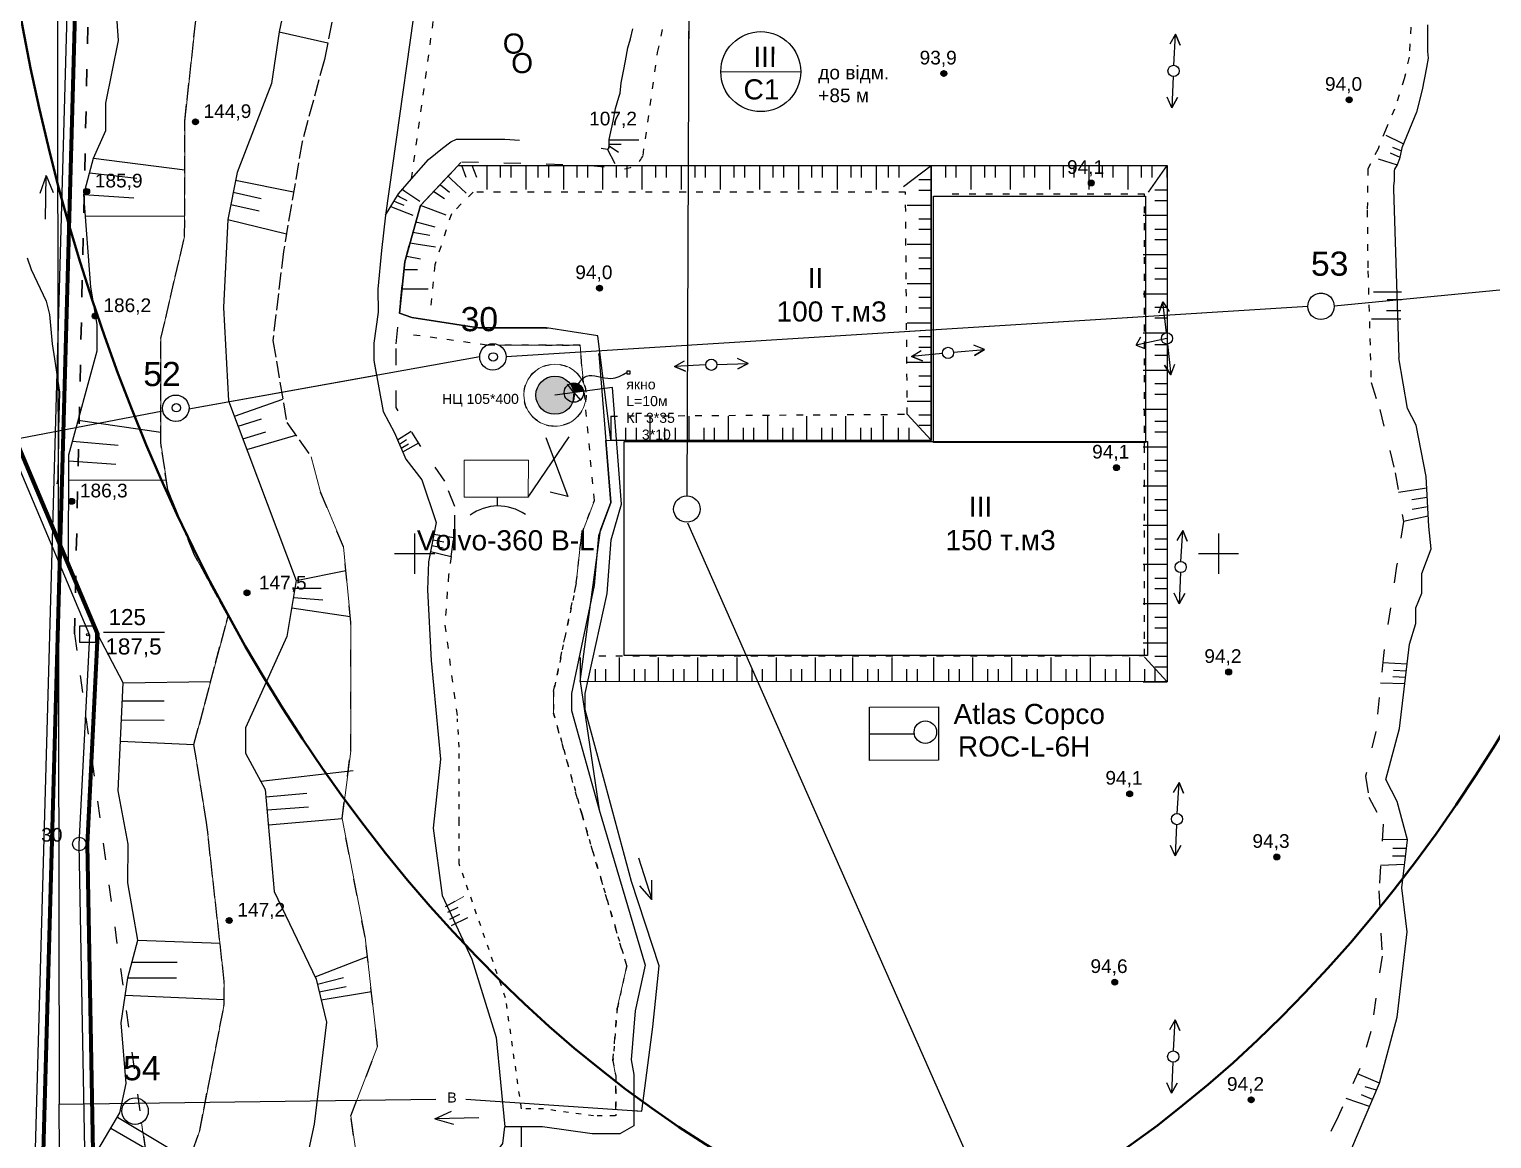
# Model space of a CAD drawing. Header units: millimetres. Extents: x 6127 to 9314, y 4730 to 7085.
# Drawn here: x 6904.1 to 7268, y 5654.5 to 5930.4 of the extents above; entities that cross this region are included whole.
import ezdxf

# ---------------------------------------------------------------- set-up
doc = ezdxf.new("R2010")
doc.units = ezdxf.units.MM
doc.header["$LTSCALE"] = 0.7
doc.linetypes.add('ACAD_ISO02W100', pattern=[15, 12, -3])
doc.linetypes.add('ACAD_ISO03W100', pattern=[30, 12, -18])
for name, color, linetype in [('відм', 14, 'Continuous'), ('горизонталі', 22, 'Continuous'), ('горный отвод', 7, 'Continuous'), ('Пикет', 7, 'Continuous'), ('свердловини', 7, 'Continuous'), ('чорн', 255, 'Continuous')]:
    doc.layers.add(name, color=color, linetype=linetype)
doc.layers.add('ИзосеймРадиус', color=90, linetype='Continuous', lineweight=30)
doc.styles.get("Standard").update_dxf_attribs({"font": 'arial.ttf'})

# ---------------------------------------------------------------- blocks, each defined once
blk = doc.blocks.new('2')
at = {"layer": 'чорн', "color": 7, "ltscale": 0.2, "transparency": 33554687}
for points in [[(5384.23, 2474.06), (5382.07, 2477.27), (5383.33, 2476.55), (5382.07, 2477.27), (5382.25, 2475.85)], [(5385.02, 2472.91), (5387.23, 2469.73), (5387.02, 2471.17), (5387.23, 2469.73), (5385.97, 2470.41)]]:
    blk.add_lwpolyline(points, dxfattribs=at)
blk.add_circle((5384.63, 2473.49), 0.697, dxfattribs=at)

msp = doc.modelspace()

# ---------------------------------------------------------------- hatches: boundary and pattern name
at = {"ltscale": 0.2, "true_color": 0x000000}
h = msp.add_hatch(color=18, dxfattribs=at)
h.dxf.hatch_style = 1
h.paths.add_polyline_path([(7038.7, 5842.24, 0.06527), (7038.16, 5841.93), (7039.62, 5840.02, 0.128712)])
h.paths.add_polyline_path([(7039.66, 5839.38, 0.033608), (7039.62, 5840.02), (7039.33, 5837.63, 0.094694)])
at = {"layer": 'відм', "ltscale": 0.2, "true_color": 0x000000}
h = msp.add_hatch(color=18, dxfattribs=at)
h.dxf.hatch_style = 1
h.paths.add_polyline_path([(6946.18, 5907.33, 1), (6944.71, 5907.33, 1)])
h = msp.add_hatch(color=18, dxfattribs=at)
h.dxf.hatch_style = 1
h.paths.add_polyline_path([(6919.12, 5890.05, 1), (6917.66, 5890.05, 1)])
h = msp.add_hatch(color=18, dxfattribs=at)
h.dxf.hatch_style = 1
h.paths.add_polyline_path([(6921.25, 5859.06, 1), (6919.78, 5859.06, 1)])
h = msp.add_hatch(color=18, dxfattribs=at)
h.dxf.hatch_style = 1
h.paths.add_polyline_path([(6915.41, 5812.99, 1), (6913.94, 5812.99, 1)])
h = msp.add_hatch(color=18, dxfattribs=at)
h.dxf.hatch_style = 1
h.paths.add_polyline_path([(6959.02, 5790.22, 1), (6957.55, 5790.23, 1)])
h = msp.add_hatch(color=18, dxfattribs=at)
h.dxf.hatch_style = 1
h.paths.add_polyline_path([(6954.59, 5708.76, 1), (6953.13, 5708.76, 1)])
at = {"layer": 'чорн', "ltscale": 0.2, "true_color": 0x000000}
h = msp.add_hatch(color=18, dxfattribs=at)
h.dxf.hatch_style = 1
h.paths.add_polyline_path([(7132.4, 5919.35, 1), (7130.93, 5919.36, 1)])
h = msp.add_hatch(color=18, dxfattribs=at)
h.dxf.hatch_style = 1
h.paths.add_polyline_path([(7233.25, 5912.81, 1), (7231.78, 5912.81, 1)])
h = msp.add_hatch(color=18, dxfattribs=at)
h.dxf.hatch_style = 1
h.paths.add_polyline_path([(7169.07, 5892.14, 1), (7167.6, 5892.15, 1)])
h = msp.add_hatch(color=18, dxfattribs=at)
h.dxf.hatch_style = 1
h.paths.add_polyline_path([(7046.74, 5865.98, 1), (7045.27, 5865.98, 1)])
h = msp.add_hatch(color=18, dxfattribs=at)
h.dxf.hatch_style = 1
h.paths.add_polyline_path([(7030.15, 5839.38, 1), (7039.66, 5839.38, 1)])
h = msp.add_hatch(dxfattribs=at)
h.set_pattern_fill('ANGLE', color=18)
h.set_pattern_definition([(0, (0, 0), (0, 6.985), [5.08, -1.905]), (90, (0, 0), (-6.985, 4e-16), [5.08, -1.905])])
h.paths.add_polyline_path([(7040.72, 5842.17, 0.21866), (7038.71, 5842.25, -0.128712), (7039.62, 5840.03)])
h.paths.add_polyline_path([(7038.71, 5842.25, 0.06527), (7038.17, 5841.94), (7039.62, 5840.03, 0.128712)])
h.paths.add_polyline_path([(7039.62, 5840.03, -0.033608), (7039.67, 5839.39, -0.094694), (7039.33, 5837.64, 0.212662), (7041.21, 5838.21)])
h.paths.add_polyline_path([(7039.67, 5839.39, 0.033608), (7039.62, 5840.03), (7039.33, 5837.64, 0.094694)])
at = {"layer": 'чорн', "linetype": 'ACAD_ISO03W100', "ltscale": 0.2, "true_color": 0x000000}
h = msp.add_hatch(color=18, dxfattribs=at)
h.dxf.hatch_style = 1
h.paths.add_polyline_path([(7038.7, 5842.24, -0.128712), (7039.62, 5840.02), (7042, 5840.34, 0.491349)])
at = {"layer": 'чорн', "ltscale": 0.2, "true_color": 0x000000}
h = msp.add_hatch(color=18, dxfattribs=at)
h.dxf.hatch_style = 1
h.paths.add_polyline_path([(7175.33, 5821.36, 1), (7173.87, 5821.36, 1)])
h = msp.add_hatch(color=18, dxfattribs=at)
h.dxf.hatch_style = 1
h.paths.add_polyline_path([(7203.24, 5770.54, 1), (7201.77, 5770.54, 1)])
h = msp.add_hatch(color=18, dxfattribs=at)
h.dxf.hatch_style = 1
h.paths.add_polyline_path([(7178.63, 5740.27, 1), (7177.17, 5740.27, 1)])
h = msp.add_hatch(color=18, dxfattribs=at)
h.dxf.hatch_style = 1
h.paths.add_polyline_path([(7215.21, 5724.56, 1), (7213.75, 5724.56, 1)])
h = msp.add_hatch(color=18, dxfattribs=at)
h.dxf.hatch_style = 1
h.paths.add_polyline_path([(7174.91, 5693.44, 1), (7173.44, 5693.44, 1)])
h = msp.add_hatch(color=18, dxfattribs=at)
h.dxf.hatch_style = 1
h.paths.add_polyline_path([(7208.86, 5664.15, 1), (7207.39, 5664.15, 1)])

# ---------------------------------------------------------------- linework, layer by layer
at = {"color": 18, "ltscale": 0.2, "true_color": 0x000000}
for points in [[(7179.51, 5851.83), (7180.63, 5853.9)], [(7187.16, 5853.5), (7179.51, 5851.83)], [(7179.51, 5851.83), (7181.67, 5850.96)]]:
    msp.add_lwpolyline(points, dxfattribs=at)
msp.add_lwpolyline([(7052.8, 5844.67), (7053.66, 5844.67), (7053.66, 5845.38), (7052.8, 5845.38)], close=True, dxfattribs=at)
at = {"color": 1, "ltscale": 0.2}
for centre, radius in [((7031.15, 6019.46), 550), ((7118.46, 5800.5), 553)]:
    msp.add_circle(centre, radius, dxfattribs=at)
at = {"color": 18, "ltscale": 0.2, "true_color": 0x000000}
msp.add_spline([(7039.62, 5840.02), (7042.74, 5844.13), (7048.83, 5843.55), (7052.8, 5845.04)], degree=3, dxfattribs=at)
at = {"layer": 'відм', "color": 18, "ltscale": 0.2, "true_color": 0x000000}
for centre in [(6945.45, 5907.33), (6918.39, 5890.05), (6920.52, 5859.06), (6914.67, 5812.99), (6958.29, 5790.22), (6953.86, 5708.76)]:
    msp.add_circle(centre, 0.733, dxfattribs=at)
at = {"layer": 'горизонталі', "color": 18, "true_color": 0x000000}
msp.add_lwpolyline([(6903.59, 5873.54), (6904.63, 5870.64), (6908.35, 5862.75), (6909.18, 5859.43), (6909.79, 5852.16), (6910.41, 5848.43), (6911.65, 5840.13), (6911.43, 5831), (6911.42, 5827.89), (6911.21, 5820.21), (6911.21, 5818.55), (6911, 5817.3)], dxfattribs=at)
at = {"layer": 'горный отвод', "color": 18, "ltscale": 0.2, "true_color": 0x000000}
for points in [[(6920.99, 5597.24), (6918.57, 5727.75), (6921.2, 5779.95), (6861.62, 5921.06), (6818.67, 5957.18), (6574.79, 6074.63), (6708.61, 6295.21), (6826.26, 6401.67), (6833.8, 6396.61), (7051.54, 6540.28), (7160.22, 6601.81), (7192.29, 6603.48), (7213.58, 6592.73), (7445.46, 6392.76), (7810.88, 6317.34), (7811.33, 6268.71), (8210.3, 6210.63), (8208.53, 6196.59), (8208.57, 6196.32)], [(6920.99, 5597.24), (6918.58, 5727.75), (6921.21, 5779.95), (6861.62, 5921.06), (6818.67, 5957.19), (6574.8, 6074.63), (6708.61, 6295.21), (6826.26, 6401.67), (6833.8, 6396.61), (7051.54, 6540.27), (7160.22, 6601.81), (7192.29, 6603.48), (7213.58, 6592.73), (7445.46, 6392.75), (7810.88, 6317.34), (7811.33, 6268.7), (8210.3, 6210.62), (8208.53, 6196.59), (8208.57, 6196.32)], [(6920.99, 5597.24), (6918.58, 5727.75), (6921.21, 5779.95), (6861.62, 5921.06), (6818.67, 5957.19), (6574.8, 6074.63), (6708.61, 6295.21), (6826.26, 6401.67), (6833.8, 6396.61), (7051.54, 6540.27), (7160.22, 6601.81), (7192.29, 6603.48), (7213.58, 6592.73), (7445.46, 6392.75), (7810.88, 6317.34), (7811.33, 6268.7), (8210.3, 6210.62), (8208.53, 6196.59), (8208.57, 6196.32)], [(6920.99, 5597.24), (6918.58, 5727.75), (6921.21, 5779.95), (6861.62, 5921.06), (6818.67, 5957.19), (6574.8, 6074.63), (6708.62, 6295.21), (6826.26, 6401.67), (6833.8, 6396.61), (7051.54, 6540.27), (7160.22, 6601.81), (7192.29, 6603.48), (7213.58, 6592.73), (7445.46, 6392.75), (7810.87, 6317.34), (7811.33, 6268.7), (8210.29, 6210.62), (8208.53, 6196.59), (8208.57, 6196.32)], [(7101.75, 5118.13), (6763.7, 5216.95), (6669.54, 5363.81), (6703.57, 5437.88), (6904.12, 5595.57), (6921.23, 6210.33), (7090.25, 6238.81), (7199.86, 6190.22), (7293.11, 6086.23), (7361.1, 6123.46), (7378.12, 6087.96), (7340.09, 6060.82), (7338.46, 5566.72), (7475, 5378.32), (7101.75, 5118.13)], [(6918.96, 5598.23), (6916.57, 5727.78), (6919.17, 5779.59), (6859.96, 5919.83)]]:
    msp.add_lwpolyline(points, dxfattribs=at)
at = {"layer": 'горный отвод', "color": 18, "lineweight": 200, "ltscale": 0.2, "true_color": 0x000000}
msp.add_lwpolyline([(6920.99, 5597.24), (6918.57, 5727.75), (6921.2, 5779.95), (6861.62, 5921.06), (6818.67, 5957.18), (6574.79, 6074.63), (6708.61, 6295.21), (6826.26, 6401.68), (6833.8, 6396.61), (7051.54, 6540.28), (7160.22, 6601.81), (7192.29, 6603.48), (7213.58, 6592.73), (7445.46, 6392.76), (7810.88, 6317.34), (7811.34, 6268.71), (8210.3, 6210.63), (8208.53, 6196.59), (8208.57, 6196.32)], dxfattribs=at)
msp.add_lwpolyline([(7101.39, 5120.34), (6764.99, 5218.68), (6671.84, 5363.97), (6705.21, 5436.59), (6906.11, 5594.56), (6923.21, 6208.61), (7089.99, 6236.71), (7198.64, 6188.54), (7292.67, 6083.68), (7360.2, 6120.66), (7375.56, 6088.62), (7338.07, 6061.87), (7336.43, 5566.06), (7472.15, 5378.8)], close=True, dxfattribs=at)
at = {"layer": 'горный отвод', "color": 18, "ltscale": 0.2, "true_color": 0x000000}
for centre, radius in [((7019.54, 5848.89), 1.06), ((6940.71, 5836.25), 1.02)]:
    msp.add_circle(centre, radius, dxfattribs=at)
at = {"layer": 'ИзосеймРадиус', "color": 5, "lineweight": 40, "ltscale": 0.2}
for centre in [(7199.06, 6028.97), (7033.19, 6020.11)]:
    msp.add_ellipse(centre, major_axis=(6.57, -414.64), ratio=0.737732, dxfattribs=at)
at = {"layer": 'Пикет', "color": 18, "ltscale": 0.2, "true_color": 0x000000}
for p in [(7032.85, 5856.02), (7045.83, 5849.61), (7048.78, 5812.68)]:
    msp.add_point(p, dxfattribs=at)
at = {"layer": 'свердловини', "color": 18, "linetype": 'ACAD_ISO03W100', "lineweight": 30, "ltscale": 0.5, "true_color": 0x000000}
msp.add_line((6924.75, 6203.86), (6915.37, 5780.04), dxfattribs=at)
at = {"layer": 'свердловини', "color": 18, "ltscale": 0.5, "true_color": 0x000000}
for p, q in [((7069.19, 6181.27), (7067.7, 5814.36)), ((7374.64, 5875.73), (7228.78, 5861.48)), ((7222.2, 5861.47), (7022.76, 5848.89)), ((7016.18, 5848.9), (6943.86, 5835.87)), ((6937.37, 5835.38), (6828.24, 5814.5)), ((7067.85, 5807.62), (7156.74, 5606.64))]:
    msp.add_line(p, q, dxfattribs=at)
at = {"layer": 'свердловини', "color": 18, "linetype": 'ACAD_ISO03W100', "ltscale": 0.5, "true_color": 0x000000}
msp.add_line((6915.37, 5780.04), (6941.49, 5589.87), dxfattribs=at)
at = {"layer": 'свердловини', "color": 18, "true_color": 0x000000}
for centre in [(7225.49, 5861.47), (7019.47, 5848.9), (6940.58, 5836.13), (7067.73, 5811.07), (6930.45, 5661.36)]:
    msp.add_circle(centre, 3.29, dxfattribs=at)
at = {"layer": 'чорн', "color": 18, "lineweight": 0, "ltscale": 0.2, "true_color": 0x000000}
for p, q in [((6923.21, 6208.61), (6906.11, 5594.56)), ((7069.19, 6181.27), (7068.13, 5921.73)), ((6942.81, 5907.53), (6945.92, 5935.9)), ((7096.07, 5919.82), (7076.17, 5919.9)), ((6942.78, 5878.82), (6942.81, 5907.53)), ((6936.87, 5853.5), (6942.78, 5878.82)), ((6999.26, 5858.7), (7008.66, 5857.23)), ((7117.9, 5854.89), (7222.2, 5861.47)), ((7222.2, 5861.47), (7117.9, 5854.89)), ((7008.66, 5857.23), (7015.88, 5856.09)), ((7015.88, 5856.09), (7032.82, 5856.09)), ((7187.21, 5854.89), (7187.21, 5768.12)), ((6936.84, 5827.54), (6936.87, 5853.5)), ((6989.81, 5848), (6989.82, 5852.28)), ((7032.53, 5851.84), (7020.94, 5851.84)), ((7020.94, 5851.84), (7032.53, 5851.84)), ((7041.15, 5851.84), (7032.53, 5851.84)), ((7041.54, 5847.54), (7041.15, 5851.84)), ((7041.15, 5851.84), (7041.54, 5847.54)), ((6990.5, 5844.27), (6989.81, 5848)), ((7042.01, 5842.44), (7041.54, 5847.54)), ((7041.54, 5847.54), (7042.01, 5842.44)), ((7244.85, 5848.64), (7246.98, 5836.09)), ((6943.86, 5835.87), (6990.5, 5844.27)), ((6974.29, 5841.35), (6943.86, 5835.87)), ((7042.57, 5840.42), (7049.19, 5841.31)), ((7049.19, 5841.31), (7051.47, 5812.24)), ((7246.98, 5836.09), (7249.13, 5831.96)), ((7249.13, 5831.96), (7251.63, 5819.19)), ((6938.58, 5815.85), (6936.84, 5827.54)), ((6976.47, 5815.61), (6974.27, 5824.03)), ((7012.34, 5814.04), (7012.35, 5823.19)), ((7012.35, 5823.19), (7028.29, 5823.22)), ((7028.29, 5823.22), (7028.27, 5814.02)), ((7251.63, 5819.19), (7252.32, 5806.75)), ((6945.27, 5799.62), (6938.58, 5815.85)), ((6982.27, 5801.69), (6976.47, 5815.61)), ((7028.27, 5814.02), (7012.34, 5814.04)), ((7041.54, 5804.73), (7044.71, 5813.18)), ((7051.47, 5812.24), (7048.9, 5803.45)), ((7040.22, 5792.68), (7041.54, 5804.73)), ((7252.32, 5806.75), (7252.89, 5801.2)), ((6984.12, 5782.88), (6982.27, 5801.69)), ((7048.9, 5803.45), (7047.87, 5790.09)), ((7252.89, 5801.2), (7250.58, 5795.07)), ((6953.57, 5784.44), (6945.27, 5799.62)), ((7250.58, 5795.07), (7250.57, 5790.14)), ((7047.87, 5790.09), (7042.41, 5765.19)), ((7250.57, 5790.14), (7249.06, 5786.51)), ((7249.06, 5786.51), (7249.05, 5782.6)), ((6945.1, 5752.51), (6953.57, 5784.44)), ((6984.09, 5750.9), (6984.12, 5782.88)), ((7249.05, 5782.6), (7247.55, 5777.49)), ((7247.55, 5777.49), (7245, 5756.49)), ((7034.56, 5760.34), (7034.56, 5765.67)), ((7042.41, 5765.19), (7042.41, 5761.15)), ((7042.41, 5761.15), (7046.39, 5746.47)), ((7113.16, 5761.77), (7130.37, 5761.88)), ((7130.37, 5761.88), (7130.37, 5748.63)), ((7245, 5756.49), (7241.65, 5743.79)), ((6948.25, 5733.13), (6945.1, 5752.51)), ((6981.95, 5734.12), (6984.09, 5750.9)), ((7046.39, 5746.47), (7053.98, 5718.48)), ((7130.37, 5748.63), (7113.16, 5748.51)), ((7241.65, 5743.79), (7244.41, 5738.34)), ((7244.41, 5738.34), (7247, 5728.83)), ((7099.57, 5735.91), (7156.74, 5606.64)), ((6952.65, 5693.57), (6948.25, 5733.13)), ((6987.7, 5704.58), (6981.95, 5734.12)), ((7247, 5728.83), (7245.61, 5716.84)), ((7053.98, 5718.48), (7060.87, 5697.5)), ((7245.61, 5716.84), (7246.89, 5705.95)), ((7007.92, 5712.35), (7012.26, 5714.7)), ((7246.89, 5705.95), (7244.46, 5684.71)), ((6990.79, 5677.47), (6987.7, 5704.58)), ((7050.41, 5686.97), (7052.75, 5697.5)), ((7060.87, 5697.5), (7059.29, 5682.31)), ((6952.65, 5687.87), (6952.65, 5693.57)), ((6946.52, 5656.52), (6952.65, 5687.87)), ((7244.46, 5684.71), (7240.06, 5668.33)), ((7059.29, 5682.31), (7056.54, 5661.36)), ((6984.12, 5660.19), (6990.79, 5677.47)), ((7050.04, 5670.06), (7049.34, 5673.89)), ((7240.06, 5668.33), (7233.17, 5652.15)), ((7021.99, 5663.71), (7050.03, 5661.8)), ((6938.1, 5614.55), (6932.06, 5658.5)), ((6932.06, 5658.5), (6932.4, 5656.02)), ((6987.74, 5634.54), (6984.12, 5660.19)), ((7054.5, 5661.5), (7054.49, 5657.73)), ((7056.54, 5661.36), (7054.5, 5661.5)), ((6932.4, 5656.02), (6943.91, 5649.13)), ((6943.91, 5649.13), (6946.52, 5656.52)), ((7021.98, 5653.32), (7022.4, 5657.44)), ((7031.77, 5657.43), (7026.54, 5657.43)), ((7026.54, 5657.43), (7026.54, 5652.44)), ((7044.2, 5655.72), (7031.77, 5657.43)), ((7051.04, 5655.71), (7044.2, 5655.72)), ((7054.49, 5657.73), (7051.04, 5655.71))]:
    msp.add_line(p, q, dxfattribs=at)
at = {"layer": 'чорн', "color": 18, "ltscale": 0.2, "true_color": 0x000000}
for p, q in [((7076.17, 5919.9), (7096.07, 5919.82)), ((7055.8, 5902.82), (7048.43, 5902.82)), ((7241.63, 5904.05), (7245.48, 5902.16)), ((7245.48, 5902.16), (7246.03, 5901.89)), ((7049.91, 5896.9), (7048.02, 5900.55)), ((7051.37, 5901.75), (7048.43, 5901.75)), ((7050.74, 5899.73), (7048.43, 5901.27)), ((7239.68, 5898.17), (7244.45, 5896.64)), ((7242.73, 5899.63), (7245.1, 5898.59)), ((7243.29, 5901.02), (7245.13, 5900.32)), ((7245.13, 5900.32), (7245.46, 5900.2)), ((7012.83, 5893.48), (7011.7, 5896.52)), ((7015.48, 5893.48), (7014.32, 5896.52)), ((7018.05, 5890.52), (7018.05, 5896.52)), ((7021.4, 5893.48), (7021.4, 5896.52)), ((7024.03, 5893.48), (7024.03, 5896.52)), ((7027.75, 5890.52), (7027.75, 5896.52)), ((7030.76, 5893.48), (7030.76, 5896.52)), ((7033.39, 5893.48), (7033.39, 5896.52)), ((7037.11, 5890.52), (7037.11, 5896.52)), ((7040.47, 5893.48), (7040.47, 5896.52)), ((7043.09, 5893.48), (7043.09, 5896.52)), ((7046.82, 5890.52), (7046.82, 5896.52)), ((7050.22, 5893.48), (7050.22, 5896.52)), ((7052.85, 5893.48), (7052.85, 5896.52)), ((7056.57, 5890.52), (7056.57, 5896.52)), ((7060, 5893.48), (7060, 5896.52)), ((7062.62, 5893.48), (7062.62, 5896.52)), ((7066.35, 5890.52), (7066.35, 5896.52)), ((7069.77, 5893.48), (7069.77, 5896.52)), ((7072.4, 5893.48), (7072.4, 5896.52)), ((7076.12, 5890.52), (7076.12, 5896.52)), ((7079.5, 5893.48), (7079.5, 5896.52)), ((7082.12, 5893.48), (7082.12, 5896.52)), ((7085.85, 5890.52), (7085.85, 5896.52)), ((7089.2, 5893.48), (7089.2, 5896.52)), ((7091.83, 5893.48), (7091.83, 5896.52)), ((7095.55, 5890.52), (7095.55, 5896.52)), ((7098.85, 5893.48), (7098.85, 5896.52)), ((7101.48, 5893.48), (7101.48, 5896.52)), ((7105.2, 5890.52), (7105.2, 5896.52)), ((7108.56, 5893.48), (7108.56, 5896.52)), ((7111.19, 5893.48), (7111.19, 5896.52)), ((7114.91, 5890.52), (7114.91, 5896.52)), ((7117.92, 5893.48), (7117.92, 5896.52)), ((7120.54, 5893.48), (7120.54, 5896.52)), ((7121.6, 5891.23), (7128.52, 5896.52)), ((7132.12, 5893.48), (7132.12, 5896.52)), ((7134.75, 5893.48), (7134.75, 5896.52)), ((7138.47, 5890.52), (7138.47, 5896.52)), ((7141.88, 5893.48), (7141.88, 5896.52)), ((7144.51, 5893.48), (7144.51, 5896.52)), ((7148.23, 5890.52), (7148.23, 5896.52)), ((7151.65, 5893.48), (7151.65, 5896.52)), ((7154.28, 5893.48), (7154.28, 5896.52)), ((7158, 5890.52), (7158, 5896.52)), ((7161.43, 5893.48), (7161.43, 5896.52)), ((7164.05, 5893.48), (7164.05, 5896.52)), ((7167.78, 5890.52), (7167.78, 5896.52)), ((7171.15, 5893.48), (7171.15, 5896.52)), ((7173.78, 5893.48), (7173.78, 5896.52)), ((7177.5, 5890.52), (7177.5, 5896.52)), ((7180.86, 5893.48), (7180.86, 5896.52)), ((7182.59, 5889.85), (7187.21, 5896.52)), ((7183.49, 5893.48), (7183.49, 5896.52)), ((7187.21, 5893.48), (7187.21, 5896.52)), ((7006.82, 5891.24), (7006.28, 5891.69)), ((7008.64, 5889.76), (7006.82, 5891.24)), ((7009.1, 5893.08), (7008.3, 5893.83)), ((7012.79, 5889.64), (7009.1, 5893.08)), ((7125.47, 5892.97), (7128.52, 5892.97)), ((6995.56, 5887.33), (6994.85, 5887.63)), ((6997.4, 5886.54), (6995.56, 5887.33)), ((6996.35, 5888.65), (6995.7, 5889.01)), ((6998.13, 5887.69), (6996.35, 5888.65)), ((6997.55, 5890.04), (6996.88, 5890.49)), ((7001.33, 5887.54), (6997.55, 5890.04)), ((7005.56, 5889.45), (7004.71, 5890.02)), ((7007.4, 5888.22), (7005.56, 5889.45)), ((7125.47, 5890.34), (7128.52, 5890.34)), ((7184.16, 5890.45), (7187.21, 5890.45)), ((7184.16, 5887.82), (7187.21, 5887.82)), ((6994.77, 5885.97), (6994.02, 5886.27)), ((6999.67, 5884.04), (6994.77, 5885.97)), ((7007.83, 5884.11), (7001.45, 5886.55)), ((7122.51, 5886.62), (7128.52, 5886.62)), ((7181.21, 5884.1), (7187.21, 5884.1)), ((7001.38, 5882.12), (7000.29, 5882.4)), ((7005.09, 5881.19), (7001.38, 5882.12)), ((7125.47, 5883.26), (7128.52, 5883.26)), ((7125.47, 5880.64), (7128.52, 5880.64)), ((7184.16, 5880.67), (7187.21, 5880.67)), ((6999.35, 5877.08), (6998.82, 5877.16)), ((7000.4, 5876.92), (6999.35, 5877.08)), ((7000.93, 5879.56), (6999.56, 5879.8)), ((7005.21, 5876.19), (7000.4, 5876.92)), ((7003.78, 5879.07), (7000.93, 5879.56)), ((7122.51, 5876.91), (7128.52, 5876.91)), ((7184.16, 5878.05), (7187.21, 5878.05)), ((6998.46, 5873.74), (6997.9, 5873.85)), ((7001.43, 5873.18), (6998.46, 5873.74)), ((7125.47, 5873.51), (7128.52, 5873.51)), ((7181.21, 5874.32), (7187.21, 5874.32)), ((7000.74, 5870.52), (6997.32, 5870.52)), ((7125.47, 5870.88), (7128.52, 5870.88)), ((7184.16, 5870.95), (7187.21, 5870.95)), ((7003.36, 5865.76), (6996.82, 5865.76)), ((7122.51, 5867.16), (7128.52, 5867.16)), ((7184.16, 5868.32), (7187.21, 5868.32)), ((7125.47, 5863.73), (7128.52, 5863.73)), ((7181.21, 5864.6), (7187.21, 5864.6)), ((7245.55, 5865.02), (7238.56, 5865.02)), ((7245.55, 5863.12), (7241.99, 5863.12)), ((7125.47, 5861.11), (7128.52, 5861.11)), ((7184.16, 5861.24), (7187.21, 5861.24)), ((7184.16, 5858.61), (7187.21, 5858.61)), ((7245.32, 5858.29), (7238.09, 5858.29)), ((7245.32, 5860.35), (7241.82, 5860.35)), ((7122.51, 5857.38), (7128.52, 5857.38)), ((7181.21, 5854.89), (7187.21, 5854.89)), ((7125.47, 5853.96), (7128.52, 5853.96)), ((7125.47, 5851.33), (7128.52, 5851.33)), ((7184.16, 5851.97), (7187.21, 5851.97)), ((7122.51, 5847.61), (7128.52, 5847.61)), ((7184.16, 5849.35), (7187.21, 5849.35)), ((7125.47, 5844.23), (7128.52, 5844.23)), ((7181.21, 5845.62), (7187.21, 5845.62)), ((7049.19, 5841.31), (7034.91, 5839.38)), ((7051.47, 5812.24), (7049.19, 5841.31)), ((7125.47, 5841.61), (7128.52, 5841.61)), ((7184.16, 5842.27), (7187.21, 5842.27)), ((7122.51, 5837.88), (7128.52, 5837.88)), ((7184.16, 5839.64), (7187.21, 5839.64)), ((7048.77, 5834.18), (7048.77, 5828.18)), ((7058.48, 5834.18), (7058.48, 5828.18)), ((7068.2, 5834.18), (7068.2, 5828.18)), ((7077.98, 5834.18), (7077.98, 5828.18)), ((7087.75, 5834.18), (7087.75, 5828.18)), ((7097.51, 5834.18), (7097.51, 5828.18)), ((7107.22, 5834.18), (7107.22, 5828.18)), ((7116.57, 5834.18), (7116.57, 5828.18)), ((7122.56, 5834.64), (7128.52, 5828.18)), ((7125.47, 5834.53), (7128.52, 5834.53)), ((7181.21, 5835.92), (7187.21, 5835.92)), ((7184.16, 5832.91), (7187.21, 5832.91)), ((7052.49, 5831.22), (7052.49, 5828.18)), ((7055.12, 5831.22), (7055.12, 5828.18)), ((7062.2, 5831.22), (7062.2, 5828.18)), ((7064.83, 5831.22), (7064.83, 5828.18)), ((7071.93, 5831.22), (7071.93, 5828.18)), ((7074.55, 5831.22), (7074.55, 5828.18)), ((7081.7, 5831.22), (7081.7, 5828.18)), ((7084.33, 5831.22), (7084.33, 5828.18)), ((7091.48, 5831.22), (7091.48, 5828.18)), ((7094.1, 5831.22), (7094.1, 5828.18)), ((7101.23, 5831.22), (7101.23, 5828.18)), ((7103.86, 5831.22), (7103.86, 5828.18)), ((7110.94, 5831.22), (7110.94, 5828.18)), ((7113.56, 5831.22), (7113.56, 5828.18)), ((7120.29, 5831.22), (7120.29, 5828.18)), ((7122.92, 5831.22), (7122.92, 5828.18)), ((7125.47, 5831.9), (7128.52, 5831.9)), ((7184.16, 5830.28), (7187.21, 5830.28)), ((7122.51, 5828.18), (7128.52, 5828.18)), ((7181.21, 5826.56), (7187.21, 5826.56)), ((7184.16, 5823.2), (7187.21, 5823.2)), ((7184.16, 5820.58), (7187.21, 5820.58)), ((7181.21, 5816.85), (7187.21, 5816.85)), ((7048.9, 5803.45), (7051.47, 5812.24)), ((7184.16, 5813.45), (7187.21, 5813.45)), ((7184.16, 5810.82), (7187.21, 5810.82)), ((6999.99, 5804.99), (6999.99, 5794.99)), ((7181.21, 5807.1), (7187.21, 5807.1)), ((7184.16, 5803.67), (7187.21, 5803.67)), ((7199.99, 5804.99), (7199.99, 5794.99)), ((6994.99, 5799.99), (7004.99, 5799.99)), ((6994.99, 5799.99), (6994.99, 5799.99)), ((6994.99, 5799.99), (6999.99, 5799.99)), ((7047.87, 5790.09), (7048.9, 5803.45)), ((7184.16, 5801.05), (7187.21, 5801.05)), ((7194.99, 5799.99), (7204.99, 5799.99)), ((7194.99, 5799.99), (7194.99, 5799.99)), ((7194.99, 5799.99), (7199.99, 5799.99)), ((7181.21, 5797.32), (7187.21, 5797.32)), ((7184.16, 5793.9), (7187.21, 5793.9)), ((7042.41, 5765.19), (7047.87, 5790.09)), ((7184.16, 5791.27), (7187.21, 5791.27)), ((7181.21, 5787.55), (7187.21, 5787.55)), ((7184.16, 5784.17), (7187.21, 5784.17)), ((6922.61, 5780.44), (6937.8, 5780.42)), ((7184.16, 5781.55), (7187.21, 5781.55)), ((7181.21, 5777.82), (7187.21, 5777.82)), ((7184.16, 5774.47), (7187.21, 5774.47)), ((7041.17, 5774.18), (7041.17, 5768.18)), ((7044.89, 5771.23), (7044.89, 5768.18)), ((7047.52, 5771.23), (7047.52, 5768.18)), ((7050.88, 5774.18), (7050.88, 5768.18)), ((7054.6, 5771.23), (7054.6, 5768.18)), ((7057.23, 5771.23), (7057.23, 5768.18)), ((7060.6, 5774.18), (7060.6, 5768.18)), ((7064.33, 5771.23), (7064.33, 5768.18)), ((7066.95, 5771.23), (7066.95, 5768.18)), ((7070.38, 5774.18), (7070.38, 5768.18)), ((7074.1, 5771.23), (7074.1, 5768.18)), ((7076.73, 5771.23), (7076.73, 5768.18)), ((7080.15, 5774.18), (7080.15, 5768.18)), ((7083.87, 5771.23), (7083.87, 5768.18)), ((7086.5, 5771.23), (7086.5, 5768.18)), ((7089.91, 5774.18), (7089.91, 5768.18)), ((7093.63, 5771.23), (7093.63, 5768.18)), ((7096.26, 5771.23), (7096.26, 5768.18)), ((7099.61, 5774.18), (7099.61, 5768.18)), ((7103.34, 5771.23), (7103.34, 5768.18)), ((7105.96, 5771.23), (7105.96, 5768.18)), ((7108.97, 5774.18), (7108.97, 5768.18)), ((7112.69, 5771.23), (7112.69, 5768.18)), ((7115.32, 5771.23), (7115.32, 5768.18)), ((7118.68, 5774.18), (7118.68, 5768.18)), ((7122.4, 5771.23), (7122.4, 5768.18)), ((7125.03, 5771.23), (7125.03, 5768.18)), ((7129.09, 5774.18), (7129.09, 5768.18)), ((7132.81, 5771.23), (7132.81, 5768.18)), ((7135.44, 5771.23), (7135.44, 5768.18)), ((7138.79, 5774.18), (7138.79, 5768.18)), ((7142.52, 5771.23), (7142.52, 5768.18)), ((7145.14, 5771.23), (7145.14, 5768.18)), ((7148.52, 5774.18), (7148.52, 5768.18)), ((7152.24, 5771.23), (7152.24, 5768.18)), ((7154.87, 5771.23), (7154.87, 5768.18)), ((7158.29, 5774.18), (7158.29, 5768.18)), ((7162.02, 5771.23), (7162.02, 5768.18)), ((7164.64, 5771.23), (7164.64, 5768.18)), ((7168.07, 5774.18), (7168.07, 5768.18)), ((7171.79, 5771.23), (7171.79, 5768.18)), ((7174.42, 5771.23), (7174.42, 5768.18)), ((7177.82, 5774.18), (7177.82, 5768.18)), ((7181.55, 5771.23), (7181.55, 5768.18)), ((7181.6, 5774.22), (7187.21, 5768.12)), ((7184.16, 5771.84), (7187.21, 5771.84)), ((7184.17, 5771.23), (7184.17, 5768.18)), ((7181.21, 5768.12), (7187.21, 5768.12)), ((7042.41, 5761.15), (7042.41, 5765.19)), ((7046.39, 5746.47), (7042.41, 5761.15)), ((7053.98, 5718.48), (7046.39, 5746.47)), ((7060.87, 5697.5), (7053.98, 5718.48)), ((7059.29, 5682.31), (7060.87, 5697.5)), ((7056.54, 5661.36), (7059.29, 5682.31))]:
    msp.add_line(p, q, dxfattribs=at)
at = {"layer": 'чорн', "color": 18, "ltscale": 0.5, "true_color": 0x000000}
for p, q in [((6920.14, 5898.31), (6942.8, 5895.4)), ((6919.13, 5894.65), (6930.89, 5893.34)), ((6917.66, 5889.32), (6930.14, 5888.45)), ((6918.08, 5883.87), (6942.78, 5884)), ((6916.3, 5833.16), (6936.84, 5830.18)), ((6914.89, 5827.97), (6926.21, 5826.92)), ((6913.95, 5823.03), (6925.64, 5822.2)), ((6913.95, 5818.37), (6938.23, 5818.22)), ((6927.51, 5767.89), (6949.27, 5768.2)), ((6927.3, 5763.38), (6937.67, 5763.37)), ((6927.08, 5758.62), (6937.66, 5758.6)), ((6926.83, 5753.34), (6945.1, 5752.51)), ((6931.09, 5703.87), (6951.59, 5703.11)), ((6929.63, 5698.37), (6940.89, 5698.36)), ((6928.61, 5694.52), (6940.76, 5694.51)), ((6927.97, 5690.21), (6952.65, 5689.15)), ((6926.05, 5659.82), (6943.91, 5649.13)), ((6924.45, 5657.14), (6935.46, 5650.74))]:
    msp.add_line(p, q, dxfattribs=at)
at = {"layer": 'чорн', "color": 18, "linetype": 'ACAD_ISO03W100', "ltscale": 0.2, "true_color": 0x000000}
for p, q in [((7046.16, 5896.28), (7043, 5896.59)), ((7032.53, 5851.84), (7041.15, 5851.84)), ((7044.71, 5813.18), (7042.45, 5837.67)), ((7034.56, 5765.67), (7040.22, 5792.68)), ((7041.64, 5735), (7034.56, 5760.34)), ((7052.75, 5697.5), (7041.64, 5735)), ((7049.34, 5673.89), (7050.41, 5686.97)), ((7050.03, 5661.8), (7050.04, 5670.06))]:
    msp.add_line(p, q, dxfattribs=at)
at = {"layer": 'чорн', "color": 18, "ltscale": 0.15, "true_color": 0x000000}
for p, q in [((7246.98, 5836.09), (7244.85, 5848.64)), ((7249.13, 5831.96), (7246.98, 5836.09)), ((7251.63, 5819.19), (7249.13, 5831.96)), ((7252.32, 5806.75), (7251.63, 5819.19)), ((7252.89, 5801.2), (7252.32, 5806.75)), ((7250.58, 5795.07), (7252.89, 5801.2)), ((7250.57, 5790.14), (7250.58, 5795.07)), ((7249.06, 5786.51), (7250.57, 5790.14)), ((7249.05, 5782.6), (7249.06, 5786.51)), ((7247.55, 5777.49), (7249.05, 5782.6)), ((7245, 5756.49), (7247.55, 5777.49)), ((7241.65, 5743.79), (7245, 5756.49)), ((7244.41, 5738.34), (7241.65, 5743.79)), ((7247, 5728.83), (7244.41, 5738.34)), ((7245.61, 5716.84), (7247, 5728.83)), ((7246.89, 5705.95), (7245.61, 5716.84)), ((7244.46, 5684.71), (7246.89, 5705.95)), ((7240.06, 5668.33), (7244.46, 5684.71)), ((7233.17, 5652.15), (7240.06, 5668.33))]:
    msp.add_line(p, q, dxfattribs=at)
at = {"layer": 'чорн', "color": 18, "linetype": 'ACAD_ISO03W100', "ltscale": 0.5, "true_color": 0x000000}
msp.add_line((7009.99, 5811.67), (7007.48, 5818), dxfattribs=at)
at = {"layer": 'чорн', "color": 18, "ltscale": 0.2, "true_color": 0x000000}
for points in [[(7050.93, 6297.9), (7027.87, 6239.55), (6918.97, 6216.32), (6910.66, 6204.42), (6911.6, 5663.07), (7005.23, 5664.36)], [(7002.32, 5951.83), (6992.74, 5884.17)], [(7251.97, 5931.49), (7251.97, 5928.79), (7251.97, 5924.86), (7252.13, 5923.16), (7251.75, 5920.85), (7250.7, 5915.3), (7249.25, 5909.76), (7245.6, 5900.85), (7245, 5898.11), (7244.45, 5896.64), (7243.74, 5895.54), (7243.68, 5895.16), (7243.68, 5894.77), (7243.68, 5892.67), (7243.57, 5891.44), (7243.57, 5890.59)], [(6966.26, 5929.74), (6978.39, 5927.02)], [(7046.38, 5900.78), (7048.02, 5900.55), (7048.32, 5900.76), (7048.43, 5901.56), (7048.43, 5902.99), (7049.35, 5907.53), (7049.99, 5910.64), (7050.82, 5913.46), (7051.12, 5914.49), (7051.4, 5917.06), (7051.94, 5919.93), (7052.43, 5922.51), (7053.01, 5925.72), (7053.7, 5927.99), (7054.3, 5930.51)], [(6992.74, 5884.17), (6995.98, 5889.47), (6999.23, 5893.2), (7003.42, 5898.01), (7006.96, 5900.76), (7009.04, 5902.37), (7010.39, 5903.06), (7013.03, 5903.06), (7017.97, 5903.06), (7022.46, 5903.06), (7026.06, 5902.81)], [(7048.43, 5901.27), (7048.32, 5900.76)], [(7128.52, 5896.52), (7128.52, 5828.07), (7048.77, 5828.18), (7045.61, 5854.11), (7032.82, 5856.09), (7015.88, 5856.09), (6999.26, 5858.7), (6996.2, 5859.81), (6997.54, 5872.57), (7001.45, 5886.55), (7010.83, 5896.52), (7187.21, 5896.52)], [(7187.21, 5896.52), (7187.21, 5768.12), (7041.17, 5768.18), (7046.26, 5805.8), (7048.77, 5812.71), (7047.54, 5828.07)], [(7047.54, 5828.07), (7128.52, 5828.18), (7128.52, 5896.52)], [(7187.21, 5896.52), (7187.21, 5854.89)], [(6908.12, 5883.11), (6908.35, 5894.04), (6906.78, 5889.49)], [(6908.35, 5894.04), (6910.09, 5889.78)], [(6955.45, 5892.83), (6969.89, 5889.98)], [(7008.78, 5894.34), (7001.45, 5886.55), (6997.54, 5872.57), (6996.2, 5859.81), (6999.26, 5858.7), (7015.88, 5856.09), (7032.82, 5856.09), (7032.82, 5856.09)], [(6954.87, 5889.89), (6961.79, 5888.29)], [(7243.57, 5890.59), (7244.85, 5848.64)], [(6954.26, 5886.78), (6961.34, 5885.2)], [(6953.53, 5883.04), (6968.11, 5879.54)], [(7032.82, 5856.09), (7015.88, 5856.09), (7008.66, 5857.23), (6999.26, 5858.7)], [(7045.81, 5849.54), (7048.77, 5812.71), (7045.74, 5804.39)], [(7039.62, 5840.02), (7039.62, 5840.02), (7038.01, 5842.13)], [(7039.62, 5840.02), (7039.33, 5837.63)], [(7039.62, 5840.02), (7039.62, 5840.02), (7039.62, 5840.02), (7039.62, 5840.02), (7040.87, 5842.48)], [(7039.62, 5840.02), (7039.62, 5840.02), (7039.62, 5840.02)], [(7039.62, 5840.02), (7039.62, 5840.02), (7041.36, 5838.02)], [(6955.17, 5834.15), (6967.21, 5838.37)], [(6956.11, 5831.66), (6961.91, 5833.52)], [(6957.28, 5828.54), (6963.01, 5830.28)], [(6958.27, 5825.91), (6970.43, 5829.44)], [(6995.75, 5828.28), (6999.14, 5830.43)], [(7028.27, 5814.02), (7038.46, 5829.03)], [(6996.19, 5827.23), (6997.98, 5828.32)], [(6996.63, 5826.19), (6998.48, 5827.25)], [(6997.03, 5825.26), (7001.01, 5827.51)], [(7032.66, 5828.86), (7038.13, 5814.15), (7033.73, 5815.23)], [(7251.8, 5816.22), (7244.8, 5815.17)], [(7020.58, 5811.83), (7020.58, 5814.03)], [(7251.92, 5813.94), (7248.07, 5813.32)], [(7252.05, 5811.58), (7248.17, 5810.96)], [(7252.18, 5809.3), (7246.01, 5807.98)], [(7004.8, 5804.83), (7009.79, 5803.99)], [(7003.94, 5800.47), (7009.1, 5799.23)], [(7004.24, 5801.99), (7007.12, 5801.41)], [(7004.52, 5803.41), (7007.23, 5802.9)], [(6970.56, 5793.31), (6982.85, 5795.82)], [(6969.86, 5789.11), (6977.12, 5788.5)], [(6970.25, 5791.42), (6976.73, 5791.41)], [(6969.42, 5786.51), (6983.98, 5784.35)], [(7246.94, 5772.48), (7240.83, 5772.86)], [(7246.74, 5770.75), (7243.52, 5770.95)], [(7041.17, 5768.18), (7045.93, 5736.24)], [(7246.35, 5767.61), (7240.31, 5767.77)], [(7246.54, 5769.18), (7243.36, 5769.33)], [(7113.16, 5755.14), (7124.29, 5755.14)], [(6961.74, 5743.4), (6984.69, 5746.02)], [(6963.01, 5739.52), (6973.15, 5740.46)], [(6963.29, 5736.26), (6973.61, 5737.03)], [(6963.62, 5732.53), (6981.95, 5734.12)], [(7247, 5728.83), (7240.72, 5728.93)], [(7055.68, 5724.35), (7059.02, 5713.94), (7059.02, 5718.75)], [(7246.53, 5724.72), (7243.3, 5724.73)], [(7246.76, 5726.7), (7243.37, 5726.7)], [(7246.29, 5722.67), (7240.3, 5722.45)], [(7059.02, 5713.94), (7055.99, 5717.4)], [(7007.67, 5712.22), (7010.09, 5713.53)], [(7008.27, 5710.8), (7010.83, 5712.11)], [(7008.75, 5709.08), (7011.23, 5710.35)], [(7009.19, 5707.5), (7013.2, 5709.47)], [(6975.25, 5694.71), (6988.25, 5699.77)], [(6975.8, 5692.96), (6982.31, 5694.62)], [(6976.26, 5691.05), (6982.93, 5692.33)], [(6976.75, 5689), (6989.23, 5691.1)], [(7240.06, 5668.33), (7234.55, 5670.63)], [(7238.31, 5664.21), (7235.58, 5665.39)], [(7239.29, 5666.53), (7236.51, 5667.43)], [(6911.99, 5601.7), (6911.6, 5663.07)], [(7012.75, 5664.34), (7056.54, 5661.36)], [(7237.59, 5662.52), (7231.77, 5664.47)], [(7005.03, 5659.45), (7009.2, 5661.39)], [(7015.96, 5659.73), (7005.03, 5659.45), (7009.65, 5658.1)]]:
    msp.add_lwpolyline(points, dxfattribs=at)
at = {"layer": 'чорн', "color": 18, "ltscale": 0.5, "true_color": 0x000000}
for points in [[(6971.14, 5952.72), (6966.26, 5929.74), (6964.37, 5916.91), (6955.84, 5894.77), (6953.53, 5883.04), (6952.48, 5861.15), (6953.72, 5837.98), (6970.56, 5793.31), (6968.22, 5779.39), (6957.94, 5756.67), (6957.94, 5750.39), (6962.85, 5741.37), (6965.08, 5715.93), (6975.52, 5694.15), (6978.08, 5683.45), (6975.02, 5658.13), (6968.32, 5627.03)], [(6920.34, 5650.24), (6926.69, 5660.9), (6928.21, 5668.24), (6926.95, 5683.32), (6928.61, 5694.52), (6931.09, 5703.87), (6928.68, 5718.15), (6928.69, 5727.76), (6926.25, 5740.96), (6927.51, 5767.89), (6920.35, 5781.44), (6913.92, 5796.79), (6913.95, 5824.52), (6920.98, 5850.44), (6920.99, 5856.99), (6919.46, 5866.26), (6917.66, 5889.32), (6920.14, 5898.31), (6923.15, 5905.19), (6923.15, 5911.98), (6926.3, 5927.6), (6925.4, 5940.76)], [(7003.2, 5790.99), (7004.13, 5773.39), (7006.43, 5748.88), (7004.63, 5731.72), (7006.81, 5714.97), (7014.23, 5699.14), (7020.26, 5679.67), (7022.4, 5657.44)], [(6920.79, 5466.74), (6914.85, 5468.71), (6921.03, 5477.33), (6929.1, 5498.92), (6936.08, 5509.98), (6948.62, 5528.55), (6955.98, 5548.26), (6972.12, 5575.57), (6985.33, 5589.67), (6996.29, 5604.71), (7006.58, 5625.15), (7015.6, 5644.57), (7021.98, 5653.32), (7022.4, 5657.44)], [(7026.54, 5657.43), (7026.54, 5652.44), (7017.72, 5637.9), (7013.68, 5621.81), (6990.43, 5588.84), (6972.58, 5570.05), (6956.45, 5537.28), (6940.03, 5508.77), (6929.68, 5491.01), (6924.82, 5481.47), (6921.03, 5477.33)]]:
    msp.add_lwpolyline(points, dxfattribs=at)
at = {"layer": 'чорн', "color": 18, "linetype": 'ACAD_ISO02W100', "ltscale": 0.5, "true_color": 0x000000}
for points in [[(6983.65, 5952.71), (6977.54, 5922.87), (6972, 5902.35), (6967.35, 5875.08), (6964.73, 5853), (6968.19, 5832.6), (6974.27, 5824.03)], [(6941.22, 5641.49), (6946.52, 5656.52), (6952.65, 5687.87), (6952.65, 5693.57), (6948.25, 5733.13), (6945.1, 5752.51), (6953.57, 5784.44), (6945.27, 5799.62), (6938.58, 5815.85), (6936.84, 5827.54), (6936.87, 5853.5), (6942.78, 5878.82), (6942.81, 5907.53), (6945.92, 5935.9)]]:
    msp.add_lwpolyline(points, dxfattribs=at)
at = {"layer": 'чорн', "color": 18, "linetype": 'ACAD_ISO03W100', "ltscale": 0.2, "true_color": 0x000000}
for points in [[(6999.23, 5893.2), (7006.71, 5947.29), (7057.51, 5947.29)], [(7056.82, 5898.95), (7060.45, 5924.58), (7064.94, 5945.49)], [(7247.83, 5930.91), (7247.41, 5923.42), (7246.2, 5918.07), (7243.78, 5910.52), (7241.52, 5905.27), (7239.68, 5900.64), (7237.15, 5895.67), (7236.99, 5885.36), (7237.15, 5870.28), (7237.75, 5849.75), (7237.96, 5842.54), (7237.96, 5842.54), (7237.96, 5842.54), (7237.96, 5842.54), (7237.96, 5842.54), (7237.96, 5842.54), (7237.96, 5842.54), (7237.96, 5842.54), (7237.96, 5842.54), (7237.96, 5842.54)], [(7048.77, 5834.18), (7122.56, 5834.64), (7122.13, 5889.9), (7014.55, 5889.9), (7009.14, 5884.5), (7005.05, 5871.78), (7003.89, 5860.09)], [(7181.6, 5825.85), (7181.6, 5889.37), (7132.15, 5889.37)], [(7040.22, 5792.68), (7041.54, 5804.73), (7044.71, 5813.18), (7041.54, 5847.54), (7041.15, 5851.84), (7032.53, 5851.84), (7018, 5851.84), (6999.64, 5854.35)], [(7045.86, 5774.55), (7181.55, 5774.62), (7181.6, 5825.85)], [(7009.1, 5799.23), (7008.44, 5794.64), (7007.51, 5782.18), (7010.66, 5758.94)]]:
    msp.add_lwpolyline(points, dxfattribs=at)
at = {"layer": 'чорн', "color": 18, "linetype": 'ACAD_ISO03W100', "ltscale": 0.5, "true_color": 0x000000}
for points in [[(7007.48, 5818), (7001.56, 5826.66), (6995.37, 5836.32), (6995.39, 5852.11), (6997.54, 5872.57), (7001.45, 5886.55), (7011.7, 5897.44), (7043, 5896.59), (7052.22, 5895.69)], [(7237.96, 5842.54), (7240.09, 5835.78), (7243.98, 5820.04), (7246.01, 5807.98), (7244.29, 5796.88), (7241.01, 5774.67), (7239.1, 5755.79), (7236.56, 5744.61), (7237.41, 5739.42), (7240.96, 5732.71), (7239.89, 5716.11), (7240.68, 5699.86), (7237.92, 5681.18), (7235.16, 5671.98), (7229.77, 5660.05), (7225.38, 5650.89)], [(6987.74, 5634.54), (6984.12, 5660.19), (6990.79, 5677.47), (6987.7, 5704.58), (6981.95, 5734.12), (6984.09, 5750.9), (6984.12, 5782.88), (6982.27, 5801.69), (6976.47, 5815.61)], [(7009.1, 5799.23), (7009.98, 5805.35), (7009.99, 5811.67)]]:
    msp.add_lwpolyline(points, dxfattribs=at)
at = {"layer": 'чорн', "color": 18, "ltscale": 0.2, "true_color": 0x000000}
for points in [[(7181.79, 5827.59), (7129.11, 5827.59), (7129.11, 5888.85), (7181.79, 5888.85)], [(7052.16, 5827.84), (7182.29, 5827.84), (7182.29, 5774.68), (7052.16, 5774.68)], [(6916.74, 5782.01), (6920.62, 5782), (6920.61, 5777.92), (6916.73, 5777.92)], [(7113.16, 5761.77), (7130.37, 5761.88), (7130.37, 5748.63), (7113.16, 5748.51)]]:
    msp.add_lwpolyline(points, close=True, dxfattribs=at)
at = {"layer": 'чорн', "color": 18, "ltscale": 0.15, "true_color": 0x000000}
for points in [[(6992.74, 5884.17), (6991.74, 5875.35), (6990.82, 5865.76), (6990.89, 5860.06), (6989.82, 5852.28), (6989.81, 5848), (6992.15, 5835.35), (6995.02, 5829.99), (6997.79, 5823.45), (7001.76, 5818.32), (7005.36, 5807.74), (7003.45, 5797.97), (7003.2, 5790.99)], [(7045.74, 5804.39), (7044.65, 5792.02), (7039.03, 5765.2), (7039.02, 5760.95), (7045.93, 5736.24), (7057.36, 5697.66), (7054.84, 5686.3), (7053.84, 5674.12), (7054.51, 5670.47), (7054.49, 5657.73), (7051.04, 5655.71), (7044.2, 5655.72), (7031.77, 5657.43), (7022.4, 5657.44)]]:
    msp.add_lwpolyline(points, dxfattribs=at)
at = {"layer": 'чорн', "color": 18, "linetype": 'ACAD_ISO03W100', "ltscale": 0.15, "true_color": 0x000000}
msp.add_lwpolyline([(7040.22, 5792.68), (7034.56, 5765.67), (7034.56, 5760.34), (7041.64, 5735), (7052.75, 5697.5), (7050.41, 5686.97), (7049.34, 5673.89), (7050.04, 5670.06), (7050.03, 5660.3), (7049.83, 5660.18), (7044.51, 5660.19), (7032.08, 5661.89), (7026.58, 5661.9), (7022.63, 5689.54), (7011.08, 5722.86), (7011.09, 5733.3), (7011.07, 5745.86), (7011.04, 5751.88), (7010.66, 5758.94)], dxfattribs=at)
at = {"layer": 'чорн', "color": 18, "ltscale": 0.2, "true_color": 0x000000}
for centre, radius in [((7086.12, 5919.83), 9.95), ((7131.66, 5919.35), 0.733), ((7232.51, 5912.81), 0.733), ((7168.34, 5892.14), 0.733), ((7046.01, 5865.98), 0.733), ((7034.91, 5839.38), 4.75), ((7039.62, 5840.02), 2.41), ((7174.6, 5821.36), 0.733), ((6918.65, 5779.83), 0.28), ((7202.51, 5770.54), 0.733), ((7127.06, 5755.57), 2.8), ((7177.9, 5740.27), 0.733), ((6916.57, 5727.78), 1.67), ((7214.48, 5724.56), 0.733), ((7174.17, 5693.44), 0.733), ((7208.12, 5664.15), 0.733)]:
    msp.add_circle(centre, radius, dxfattribs=at)
at = {"layer": 'чорн', "color": 18, "linetype": 'ACAD_ISO03W100', "ltscale": 0.2, "true_color": 0x000000}
msp.add_circle((7034.91, 5839.38), 7.74, dxfattribs=at)
at = {"layer": 'чорн', "color": 18, "lineweight": 0, "ltscale": 0.2, "true_color": 0x000000}
for centre, radius, start, end in [((7131.66, 5919.35), 0.733, 0, 180), ((7086.12, 5919.83), 9.95, 179.6304, 180), ((7086.12, 5919.83), 9.95, 180, 359.944), ((7131.66, 5919.35), 0.733, 180, 0), ((7232.51, 5912.81), 0.733, 0, 180), ((7232.51, 5912.81), 0.733, 180, 0), ((7168.34, 5892.14), 0.733, 0, 180), ((7168.34, 5892.14), 0.733, 180, 0), ((7046.01, 5865.98), 0.733, 0, 180), ((7046.01, 5865.98), 0.733, 180, 0), ((7225.49, 5861.47), 3.29, 360, 180.0699), ((7225.49, 5861.47), 3.29, 180.0699, 360), ((7019.47, 5848.9), 3.29, 63.4721, 180), ((7019.47, 5848.9), 3.29, 0, 63.4721), ((7019.47, 5848.9), 3.29, 180, 0), ((7019.54, 5848.89), 1.06, 0, 180), ((7019.54, 5848.89), 1.06, 180, 0), ((7034.91, 5839.38), 7.74, 23.2954, 180), ((7034.91, 5839.38), 4.75, 0, 180), ((7034.91, 5839.38), 7.74, 7.6995, 23.2954), ((6940.58, 5836.13), 3.29, 0, 180), ((7034.91, 5839.38), 7.74, 180, 347.2417), ((7034.91, 5839.38), 4.75, 180, 0), ((6940.58, 5836.13), 3.29, 180, 355.573), ((6940.58, 5836.13), 3.29, 355.573, 0), ((7174.6, 5821.36), 0.733, 0, 180), ((7174.6, 5821.36), 0.733, 180, 0), ((7067.73, 5811.07), 3.29, 0, 180), ((7067.73, 5811.07), 3.29, 180, 0), ((7202.51, 5770.54), 0.733, 0, 180), ((7202.51, 5770.54), 0.733, 180, 0), ((7127.06, 5755.57), 2.8, 0, 180), ((7127.06, 5755.57), 2.8, 180, 0), ((7177.9, 5740.27), 0.733, 0, 180), ((7177.9, 5740.27), 0.733, 180, 0), ((7214.48, 5724.56), 0.733, 0, 180), ((7214.48, 5724.56), 0.733, 180, 0), ((7174.17, 5693.44), 0.733, 0, 180), ((7174.17, 5693.44), 0.733, 180, 0), ((6930.45, 5661.36), 3.29, 0, 180), ((7208.12, 5664.15), 0.733, 0, 180), ((7208.12, 5664.15), 0.733, 180, 0), ((6930.45, 5661.36), 3.29, 180, 299.4349), ((6930.45, 5661.36), 3.29, 299.4349, 0)]:
    msp.add_arc(centre, radius, start, end, dxfattribs=at)
at = {"layer": 'чорн', "color": 18, "linetype": 'ACAD_ISO03W100', "ltscale": 0.2, "true_color": 0x000000}
msp.add_arc((7051.78, 5901.2), 5.52, 274.5975, 335.9365, dxfattribs=at)
at = {"layer": 'чорн', "color": 18, "ltscale": 0.2, "true_color": 0x000000}
msp.add_arc((7020.78, 5800.14), 11.69, 54.6841, 126.6921, dxfattribs=at)

# ---------------------------------------------------------------- block references
at = {"layer": 'чорн', "color": 18, "true_color": 0x000000}
for p, xscale, yscale, zscale, rotation in [((-4377.3, 8503.58), 2, 2, 2, 322.7360605673462), ((19014.72, 5106.15), 1.999999999999999, 1.999999999999999, 1.999999999999999, 151.7122955772063), ((8620.11, 17596.78), 1.999999999999999, 1.999999999999999, 1.999999999999999, 237.8306776929358), ((7974.18, 17671.13), 2, 2, 2, 241.2561432651434), ((-4375.51, 8380.22), 2, 2, 2, 322.7360605673462), ((-4376.44, 8317.55), 2, 2, 2, 322.7360605673462)]:
    msp.add_blockref('2', p, dxfattribs=dict(at, xscale=xscale, yscale=yscale, zscale=zscale, rotation=rotation))
at = {"layer": 'чорн', "color": 18, "lineweight": -2, "true_color": 0x000000, "xscale": 2, "yscale": 2, "zscale": 2, "rotation": 322.7360605673462}
msp.add_blockref('2', (-4377.37, 8258.5), dxfattribs=at)

# ---------------------------------------------------------------- texts
at = {"color": 18, "ltscale": 0.2, "true_color": 0x000000, "attachment_point": 1}
for s, width, insert, char_height in [('НЦ 105*400', 24.929, (7006.84, 5839.71), 2.5), ('Volvo-360 B-L', 68.3234, (7000.55, 5805.8), 5)]:
    msp.add_mtext_dynamic_manual_height_columns(s, width=width, gutter_width=12.5, heights=[0], dxfattribs=dict(at, insert=insert, char_height=char_height))
at = {"layer": 'свердловини', "color": 18, "ltscale": 0.5, "true_color": 0x000000}
for s, p in [('53', (7222.99, 5869.08)), ('30', (7011.45, 5855.28)), ('52', (6932.49, 5841.64)), ('54', (6927.46, 5669.03))]:
    msp.add_text(s, height=6, rotation=0.0699, dxfattribs=at).set_placement(p)
at = {"layer": 'чорн', "color": 18, "ltscale": 0.2, "true_color": 0x000000, "attachment_point": 1}
for s, width, heights, insert, char_height in [('{\\C256;\\c0;О}', 25.692, [12.17], (7021.93, 5929.31), 5), ('{\\C256;\\c0;О}', 25.692, [12.17], (7024.02, 5924.46), 5), ('    II\\P100 т.м3', 28.676, [0], (7090.02, 5871.03), 5), ('якно\\PL=10м\\PКГ 3*35\\P    3*10', 18.9821, [0], (7052.66, 5843.33), 2.5), ('   III\\P150 т.м3', 38.902, [0], (7132.06, 5814.17), 5), ('Atlas Copco', 60.925, [0], (7134.09, 5762.62), 5), ('ROC-L-6H', 58.108, [0], (7135.15, 5754.53), 5), ('{\\C7;В}', 5.538, [0], (7008.13, 5666), 2.5)]:
    msp.add_mtext_dynamic_manual_height_columns(s, width=width, gutter_width=12.5, heights=heights, dxfattribs=dict(at, insert=insert, char_height=char_height))
at = {"layer": 'чорн', "color": 18, "ltscale": 0.2, "true_color": 0x000000, "attachment_point": 1, "rotation": 359.9325}
for s, width, insert, char_height in [('III', 2.4374, (7084.27, 5926.01), 5), ('93,9', 2.4374, (7125.63, 5925.02), 3.4), ('до відм. +85 м', 19.4098, (7100.41, 5921.31), 3.4), ('С1', 2.4374, (7081.83, 5917.93), 5), ('94,0', 2.4374, (7226.48, 5918.48), 3.4), ('144,9', 2.4374, (6947.49, 5911.71), 3.4), ('107,2', 2.4374, (7043.41, 5909.87), 3.4), ('185,9', 2.4374, (6920.43, 5894.44), 3.4), ('94,1', 2.4374, (7162.3, 5897.81), 3.4), ('94,0', 2.4374, (7039.97, 5871.65), 3.4), ('186,2', 2.4374, (6922.56, 5863.45), 3.4), ('94,1', 2.4374, (7168.56, 5827.03), 3.4), ('186,3', 2.4374, (6916.72, 5817.38), 3.4), ('147,5', 2.4374, (6961.24, 5794.47), 3.4), ('125', 1.2254, (6923.83, 5786.21), 4), ('187,5', 1.2254, (6923.06, 5778.91), 4), ('94,2', 2.4374, (7196.47, 5776.21), 3.4), ('94,1', 2.4374, (7171.86, 5745.94), 3.4), ('30', 2.4374, (6907.1, 5731.77), 3.4), ('94,3', 2.4374, (7208.44, 5730.23), 3.4), ('147,2', 2.4374, (6955.9, 5713.15), 3.4), ('94,6', 2.4374, (7168.14, 5699.11), 3.4), ('94,2', 2.4374, (7202.09, 5669.82), 3.4)]:
    msp.add_mtext_dynamic_manual_height_columns(s, width=width, gutter_width=12.5, heights=[0], dxfattribs=dict(at, insert=insert, char_height=char_height))

doc.saveas('drawing.dxf')
